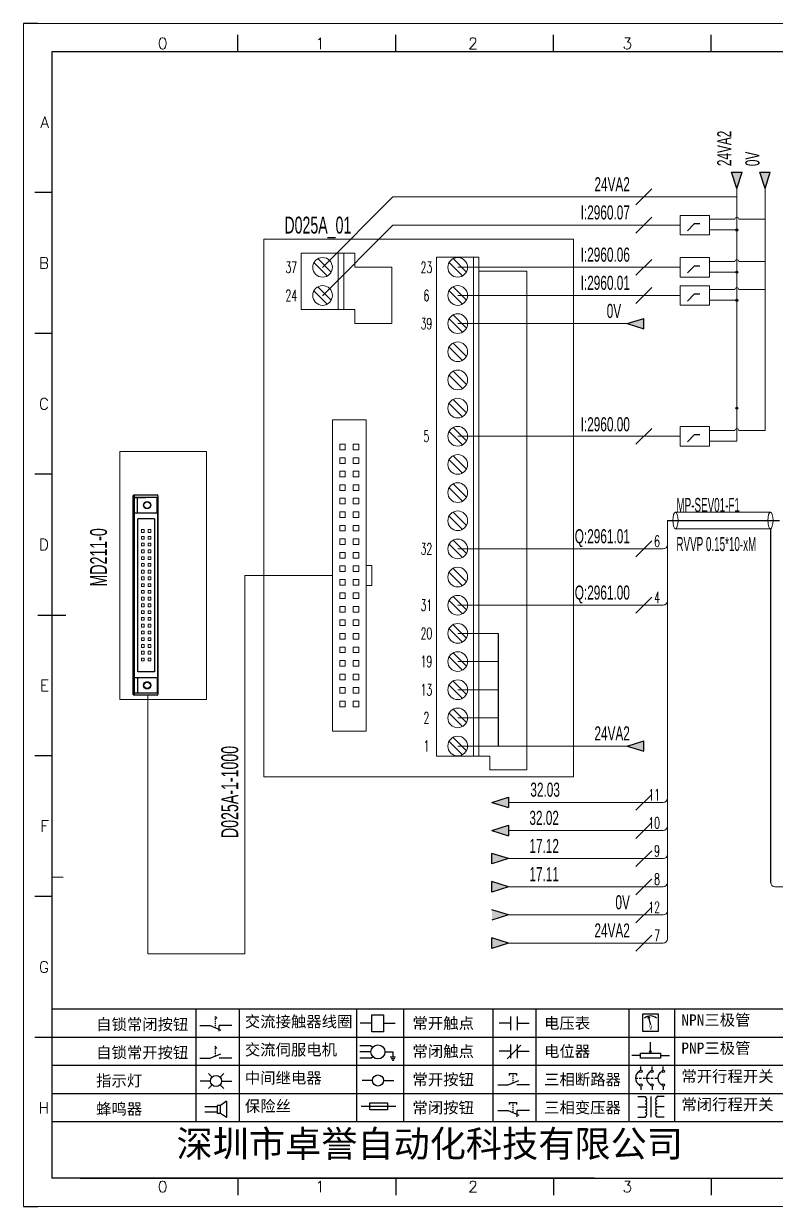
# Model space of a CAD drawing. Header units: millimetres. Extents: x -300 to 54435, y -106 to 60527.
# Drawn here: x 2331.5 to 2465.1, y 1904.7 to 2114.7 of the extents above; entities that cross this region are included whole.
import ezdxf
from ezdxf.enums import TextEntityAlignment as Align

# ---------------------------------------------------------------- set-up
doc = ezdxf.new("R2010")
doc.units = ezdxf.units.MM
doc.linetypes.add('ACAD_ISO02W100', pattern=[15, 12, -3])
for name, color, linetype in [('AE_BOR', 1, 'Continuous'), ('SYMS', 7, 'Continuous'), ('Z_OM_GAIKEI', 7, 'Continuous')]:
    doc.layers.add(name, color=color, linetype=linetype)
doc.layers.add('Dimension', color=3, linetype='Continuous', lineweight=13)
doc.styles.get("Standard").update_dxf_attribs({"font": ''})
doc.styles.add('WD', font='romans.shx', dxfattribs={"width": 0.8, "bigfont": 'gbcbig.shx'})
doc.styles.add('样式 8', font='arial.ttf', dxfattribs={"width": 0.6, "height": 2.5})
doc.styles.add('汉字', font='')
doc.styles.get('Standard').set_extended_font_data('SimSun')
doc.styles.get('汉字').set_extended_font_data('新宋体')

# ---------------------------------------------------------------- blocks, each defined once
blk = doc.blocks.new('WDDOT')
blk.add_hatch(color=256).paths.add_polyline_path([(0.5, 0, 1), (-0.5, 0, 1)])
blk.add_circle((0, 0), 0.5)
blk = doc.blocks.new('*U4')
at = {"linetype": 'ByBlock'}
for p, q in [((-1909.23, -780.45), (-1909.23, -780.67)), ((-1909.23, -780.45), (-1908.92, -780.84)), ((-1909.23, -780.84), (-1909.23, -781.05)), ((-1911.92, -782.07), (-1910.06, -782.07)), ((-1910.06, -782.07), (-1908.18, -782.88)), ((-1909.23, -781.23), (-1909.23, -781.44)), ((-1909.23, -781.61), (-1909.23, -781.83)), ((-1909.23, -782), (-1909.23, -782.21)), ((-1909.23, -782.38), (-1909.23, -782.43)), ((-1908.52, -783.07), (-1908.52, -782.07)), ((-1906.25, -782.07), (-1908.52, -782.07))]:
    blk.add_line(p, q, dxfattribs=at)
blk = doc.blocks.new('*U6')
at = {"linetype": 'ByBlock'}
for p, q in [((-1908.88, -791.17), (-1909.23, -790.71)), ((-1909.23, -790.71), (-1909.23, -790.92)), ((-1909.23, -791.09), (-1909.23, -791.31)), ((-1909.23, -791.48), (-1909.23, -791.69)), ((-1911.92, -792.89), (-1910.06, -792.89)), ((-1910.06, -792.89), (-1908.18, -792.08)), ((-1909.23, -791.86), (-1909.23, -792.08)), ((-1909.23, -792.25), (-1909.23, -792.47)), ((-1906.25, -792.89), (-1908.52, -792.89))]:
    blk.add_line(p, q, dxfattribs=at)
blk = doc.blocks.new('蜂鸣器')
at = {"linetype": 'ByBlock'}
for p, q in [((-1907.17, -795.53), (-1908.25, -796.26)), ((-1907.17, -795.53), (-1907.17, -798.41)), ((-1908.8, -796.48), (-1911.01, -796.48)), ((-1908.8, -797.46), (-1911.01, -797.46)), ((-1908.25, -796.26), (-1908.8, -796.26)), ((-1908.8, -797.68), (-1908.8, -796.26)), ((-1908.25, -797.68), (-1908.8, -797.68)), ((-1908.25, -797.68), (-1908.25, -796.26)), ((-1907.17, -798.41), (-1908.25, -797.68))]:
    blk.add_line(p, q, dxfattribs=at)
blk = doc.blocks.new('指示灯')
at = {"linetype": 'ByBlock'}
for p, q in [((-1854.25, -776.92), (-1856.06, -776.92)), ((-1854.62, -775.59), (-1853.97, -776.23)), ((-1851.9, -775.59), (-1852.54, -776.23)), ((-1852.26, -776.92), (-1850.45, -776.92)), ((-1854.62, -778.25), (-1853.97, -777.61)), ((-1851.9, -778.25), (-1852.54, -777.61))]:
    blk.add_line(p, q, dxfattribs=at)
blk.add_circle((-1853.26, -776.92), 0.992, dxfattribs=at)
blk = doc.blocks.new('交流接触器线圈')
at = {"linetype": 'ByBlock'}
for p, q in [((-1880.82, -781.77), (-1882.87, -781.77)), ((-1878.72, -781.77), (-1876.67, -781.77))]:
    blk.add_line(p, q, dxfattribs=at)
blk.add_lwpolyline([(-1880.82, -780.28), (-1878.72, -780.28), (-1878.72, -783.26), (-1880.82, -783.26)], close=True, dxfattribs=at)
blk = doc.blocks.new('交流伺服电机')
at = {"linetype": 'ByBlock'}
for p, q in [((-1880.97, -785.75), (-1882.94, -785.75)), ((-1880.97, -786.85), (-1882.94, -786.85)), ((-1880.97, -785.75), (-1880.65, -786.03)), ((-1878.49, -786.85), (-1877.07, -786.85)), ((-1877.07, -786.85), (-1877.07, -787.72)), ((-1880.97, -787.94), (-1882.94, -787.94)), ((-1880.97, -787.94), (-1880.65, -787.67)), ((-1877.54, -787.72), (-1876.59, -787.72)), ((-1877.38, -788.01), (-1876.75, -788.01)), ((-1877.23, -788.29), (-1876.9, -788.29))]:
    blk.add_line(p, q, dxfattribs=at)
blk.add_circle((-1879.73, -786.85), 1.24, dxfattribs=at)
blk = doc.blocks.new('中间继电器')
at = {"linetype": 'ByBlock'}
for p, q in [((-1880.72, -791.92), (-1882.54, -791.92)), ((-1878.74, -791.92), (-1876.92, -791.92))]:
    blk.add_line(p, q, dxfattribs=at)
blk.add_circle((-1879.73, -791.92), 0.992, dxfattribs=at)
blk = doc.blocks.new('保险丝')
at = {"linetype": 'ByBlock'}
blk.add_line((-1882.72, -796.49), (-1876.55, -796.49), dxfattribs=at)
blk.add_lwpolyline([(-1881.2, -795.86), (-1878.06, -795.86), (-1878.06, -797.12), (-1881.2, -797.12)], close=True, dxfattribs=at)
blk = doc.blocks.new('常开按钮')
at = {"linetype": 'ByBlock'}
for p, q in [((-1910.06, -787.73), (-1908.18, -786.93)), ((-1909.9, -785.68), (-1908.56, -785.68)), ((-1909.9, -785.68), (-1909.9, -786.07)), ((-1909.23, -785.68), (-1909.23, -785.89)), ((-1909.23, -786.06), (-1909.23, -786.28)), ((-1909.23, -786.45), (-1909.23, -786.67)), ((-1909.23, -786.84), (-1909.23, -787.05)), ((-1909.23, -787.22), (-1909.23, -787.38)), ((-1908.56, -785.68), (-1908.56, -786.07)), ((-1911.92, -787.73), (-1910.06, -787.73)), ((-1906.25, -787.73), (-1908.52, -787.73))]:
    blk.add_line(p, q, dxfattribs=at)
blk = doc.blocks.new('常开触点')
at = {"linetype": 'ByBlock'}
for p, q in [((-1853.82, -782.99), (-1853.82, -780.56)), ((-1852.6, -782.99), (-1852.6, -780.56)), ((-1853.82, -781.77), (-1855.88, -781.77)), ((-1852.6, -781.77), (-1850.55, -781.77))]:
    blk.add_line(p, q, dxfattribs=at)
blk = doc.blocks.new('常闭触点')
at = {"linetype": 'ByBlock'}
for p, q in [((-1853.82, -786.77), (-1855.88, -786.77)), ((-1852.01, -785.66), (-1854.43, -788.1)), ((-1853.82, -787.99), (-1853.82, -785.56)), ((-1852.6, -787.99), (-1852.6, -785.56)), ((-1852.6, -786.77), (-1850.55, -786.77))]:
    blk.add_line(p, q, dxfattribs=at)
blk = doc.blocks.new('常闭按钮')
at = {"linetype": 'ByBlock'}
for p, q in [((-1854.11, -790.83), (-1852.77, -790.83)), ((-1854.11, -790.83), (-1854.11, -791.22)), ((-1853.44, -790.83), (-1853.44, -791.04)), ((-1853.44, -791.21), (-1853.44, -791.43)), ((-1853.44, -791.6), (-1853.44, -791.82)), ((-1852.77, -790.83), (-1852.77, -791.22)), ((-1856.13, -792.28), (-1854.28, -792.28)), ((-1854.28, -792.28), (-1852.4, -793.09)), ((-1853.44, -791.99), (-1853.44, -792.2)), ((-1853.44, -792.37), (-1853.44, -792.53)), ((-1850.47, -792.28), (-1852.73, -792.28)), ((-1852.73, -792.28), (-1852.73, -793.43))]:
    blk.add_line(p, q, dxfattribs=at)
blk = doc.blocks.new('电压表')
at = {"linetype": 'ByBlock'}
for p, q in [((-1814.84, -780.75), (-1814.91, -781.13)), ((-1814.6, -781.05), (-1814.91, -781.13)), ((-1814.84, -780.75), (-1814.46, -782.26)), ((-1814.84, -780.75), (-1814.6, -781.05))]:
    blk.add_line(p, q, dxfattribs=at)
blk.add_lwpolyline([(-1815.84, -780.34), (-1813.07, -780.34), (-1813.07, -783.49), (-1815.84, -783.49)], close=True, dxfattribs=at)
blk.add_arc((-1814.46, -782.26), 1.56, 46.8313, 133.1687, dxfattribs=at)
at = {"linetype": 'ByBlock', "insert": (-1814.7, -782.39), "char_height": 0.75, "width": 0.6768, "attachment_point": 1}
blk.add_mtext('V', dxfattribs=at)
blk = doc.blocks.new('电位器')
at = {"linetype": 'ByBlock'}
for p, q in [((-1814.45, -787.3), (-1814.45, -785.39)), ((-1814.45, -787.3), (-1814.62, -786.96)), ((-1814.62, -786.96), (-1814.27, -786.96)), ((-1814.45, -787.3), (-1814.27, -786.96)), ((-1816.21, -787.75), (-1817.79, -787.75)), ((-1812.68, -787.75), (-1811.1, -787.75))]:
    blk.add_line(p, q, dxfattribs=at)
blk.add_lwpolyline([(-1816.21, -787.3), (-1812.68, -787.3), (-1812.68, -788.2), (-1816.21, -788.2)], close=True, dxfattribs=at)
blk = doc.blocks.new('三相断路器')
at = {"linetype": 'ByBlock'}
for p, q in [((-1816.17, -790.33), (-1816.17, -789.7)), ((-1814.17, -790.33), (-1814.17, -789.7)), ((-1812.18, -790.33), (-1812.18, -789.7)), ((-1817.14, -791.74), (-1816.72, -791.74)), ((-1816.45, -791.74), (-1816.03, -791.74)), ((-1816.17, -793.19), (-1816.17, -793.83)), ((-1815.76, -791.74), (-1815.34, -791.74)), ((-1815.07, -791.74), (-1814.65, -791.74)), ((-1814.38, -791.74), (-1813.96, -791.74)), ((-1814.17, -793.19), (-1814.17, -793.83)), ((-1813.69, -791.74), (-1813.27, -791.74)), ((-1812.18, -793.19), (-1812.18, -793.83))]:
    blk.add_line(p, q, dxfattribs=at)
for centre in [(-1816.17, -790.55), (-1814.17, -790.55), (-1812.18, -790.55), (-1816.17, -792.98), (-1814.17, -792.98), (-1812.18, -792.98)]:
    blk.add_circle(centre, 0.219, dxfattribs=at)
for centre in [(-1815.81, -791.74), (-1813.82, -791.74), (-1811.83, -791.74)]:
    blk.add_arc(centre, 1.32, 115.5791, 244.4209, dxfattribs=at)
blk = doc.blocks.new('三相变压器')
at = {"linetype": 'ByBlock'}
for p, q in [((-1816.69, -795.03), (-1815.37, -795.03)), ((-1815.37, -795.03), (-1815.37, -795.24)), ((-1814.34, -798.7), (-1814.34, -795.04)), ((-1812, -795.03), (-1813.32, -795.03)), ((-1813.32, -795.03), (-1813.32, -795.24)), ((-1816.69, -796.87), (-1815.37, -796.87)), ((-1812, -796.87), (-1813.32, -796.87)), ((-1816.69, -798.71), (-1815.37, -798.71)), ((-1815.37, -798.71), (-1815.37, -798.5)), ((-1813.32, -798.71), (-1813.32, -798.5)), ((-1812, -798.71), (-1813.32, -798.71))]:
    blk.add_line(p, q, dxfattribs=at)
for centre, start, end in [((-1815.37, -795.51), 270, 90), ((-1815.37, -796.06), 270, 90), ((-1813.32, -795.51), 90, 270), ((-1813.32, -796.06), 90, 270), ((-1815.37, -796.6), 270, 90), ((-1815.37, -797.14), 270, 90), ((-1815.37, -797.68), 270, 90), ((-1815.37, -798.23), 270, 90), ((-1813.32, -796.6), 90, 270), ((-1813.32, -797.14), 90, 270), ((-1813.32, -797.68), 90, 270), ((-1813.32, -798.23), 90, 270)]:
    blk.add_arc(centre, 0.271, start, end, dxfattribs=at)

msp = doc.modelspace()

# ---------------------------------------------------------------- hatches: boundary and pattern name
for points in [[(2458.089, 2085.378), (2457.153, 2088.297), (2459.024, 2088.297)], [(2463.089, 2085.378), (2462.153, 2088.297), (2464.024, 2088.297)], [(2438.652, 2061.41), (2441.57, 2060.475), (2441.57, 2062.345)], [(2438.652, 1986.41), (2441.57, 1985.475), (2441.57, 1987.345)], [(2414.621, 1976.406), (2417.539, 1975.471), (2417.539, 1977.341)], [(2414.621, 1971.41), (2417.539, 1970.475), (2417.539, 1972.345)], [(2414.621, 1965.479), (2414.621, 1967.349), (2417.539, 1966.414)], [(2414.621, 1960.479), (2414.621, 1962.349), (2417.539, 1961.414)], [(2417.539, 1956.414), (2414.621, 1955.479), (2414.621, 1957.349)], [(2414.621, 1950.479), (2414.621, 1952.349), (2417.539, 1951.414)]]:
    msp.add_hatch(color=7).paths.add_polyline_path(points)
h = msp.add_hatch(color=7)
edge = h.paths.add_edge_path()
edge.add_arc((2458.089, 2078.05), 0.197, 0, 360)
h = msp.add_hatch(color=7)
edge = h.paths.add_edge_path()
edge.add_arc((2458.089, 2070.55), 0.197, 0, 360)
h = msp.add_hatch(color=7)
edge = h.paths.add_edge_path()
edge.add_arc((2458.089, 2065.55), 0.197, 0, 360)
h = msp.add_hatch(color=7)
edge = h.paths.add_edge_path()
edge.add_arc((2458.089, 2046.41), 0.197, 0, 360)

# ---------------------------------------------------------------- linework, layer by layer
at = {"color": 7}
for p, q in [((2623.513, 2109.676), (2336.513, 2109.676)), ((2336.513, 2109.676), (2336.513, 1909.676)), ((2458.089, 2085.378), (2457.153, 2088.297)), ((2457.153, 2088.297), (2459.024, 2088.297)), ((2458.089, 2085.378), (2459.024, 2088.297)), ((2463.089, 2085.378), (2462.153, 2088.297)), ((2462.153, 2088.297), (2464.024, 2088.297)), ((2463.089, 2085.378), (2464.024, 2088.297)), ((2438.652, 2061.41), (2441.57, 2062.345)), ((2441.57, 2060.475), (2441.57, 2062.345)), ((2438.652, 2061.41), (2441.57, 2060.475)), ((2445.784, 2026.469), (2465.658, 2026.469)), ((2464.096, 1962.152), (2464.096, 2025.009)), ((2415.706, 2006.41), (2415.706, 1986.41)), ((2438.652, 1986.41), (2441.57, 1987.345)), ((2441.57, 1985.475), (2441.57, 1987.345)), ((2438.652, 1986.41), (2441.57, 1985.475)), ((2414.621, 1976.406), (2417.539, 1977.341)), ((2414.621, 1976.406), (2417.539, 1975.471)), ((2417.539, 1977.341), (2417.539, 1975.471)), ((2414.621, 1971.41), (2417.539, 1972.345)), ((2417.539, 1972.345), (2417.539, 1970.475)), ((2414.621, 1971.41), (2417.539, 1970.475)), ((2414.621, 1965.479), (2414.621, 1967.349)), ((2417.539, 1966.414), (2414.621, 1967.349)), ((2417.539, 1966.414), (2414.621, 1965.479)), ((2414.621, 1960.479), (2414.621, 1962.349)), ((2417.539, 1961.414), (2414.621, 1962.349)), ((2417.539, 1961.414), (2414.621, 1960.479)), ((2417.539, 1956.414), (2414.621, 1957.349)), ((2417.539, 1956.414), (2414.621, 1955.479)), ((2414.621, 1950.479), (2414.621, 1952.349)), ((2417.539, 1951.414), (2414.621, 1952.349)), ((2417.539, 1951.414), (2414.621, 1950.479)), ((2341.543, 1909.676), (2621.043, 1909.676)), ((2462.309, 1909.676), (2522.259, 1909.676))]:
    msp.add_line(p, q, dxfattribs=at)
at = {"color": 7, "lineweight": 0}
for p, q in [((2458.089, 2040.546), (2458.089, 2085.378)), ((2463.089, 2042.44), (2463.089, 2085.378)), ((2384.525, 2071.373), (2397.062, 2083.91)), ((2397.062, 2083.91), (2458.089, 2083.91)), ((2453.262, 2079.944), (2457.744, 2079.944)), ((2458.416, 2079.944), (2463.089, 2079.944)), ((2384.525, 2066.373), (2397.062, 2078.91)), ((2397.062, 2078.91), (2448.006, 2078.91)), ((2453.262, 2078.05), (2458.089, 2078.05)), ((2380.78, 2063.91), (2380.78, 2073.91)), ((2390.275, 2073.91), (2380.78, 2073.91)), ((2387.344, 2063.91), (2387.344, 2073.91)), ((2388.344, 2063.91), (2388.344, 2073.91)), ((2390.275, 2071.41), (2390.275, 2073.91)), ((2404.762, 1984.623), (2404.762, 2073.197)), ((2412.326, 2073.197), (2404.762, 2073.197)), ((2411.326, 1984.623), (2411.326, 2073.197)), ((2412.326, 1984.623), (2412.326, 2073.197)), ((2396.839, 2071.41), (2390.275, 2071.41)), ((2396.839, 2071.41), (2396.839, 2061.41)), ((2408.544, 2071.41), (2448.006, 2071.41)), ((2420.821, 2070.743), (2412.326, 2070.743)), ((2420.821, 2070.743), (2420.821, 1982.169)), ((2453.262, 2072.444), (2457.744, 2072.444)), ((2458.416, 2072.444), (2463.089, 2072.444)), ((2453.262, 2070.55), (2458.089, 2070.55)), ((2408.544, 2066.41), (2448.006, 2066.41)), ((2453.262, 2067.444), (2457.744, 2067.444)), ((2458.416, 2067.444), (2463.089, 2067.444)), ((2453.262, 2065.55), (2458.089, 2065.55)), ((2390.275, 2063.91), (2380.78, 2063.91)), ((2390.275, 2061.41), (2390.275, 2063.91)), ((2396.839, 2061.41), (2390.275, 2061.41)), ((2408.544, 2061.41), (2438.652, 2061.41)), ((2408.544, 2041.406), (2448.006, 2041.406)), ((2453.262, 2042.44), (2457.744, 2042.44)), ((2458.416, 2042.44), (2463.089, 2042.44)), ((2453.262, 2040.546), (2458.089, 2040.546)), ((2447.213, 2027.933), (2464.056, 2027.935)), ((2445.784, 2026.469), (2445.784, 1952.164)), ((2447.193, 2025.004), (2464.056, 2025.004)), ((2408.544, 2021.41), (2445.034, 2021.41)), ((2370.784, 2016.693), (2370.784, 1949.513)), ((2386.297, 2016.693), (2370.784, 2016.693)), ((2408.544, 2011.41), (2445.034, 2011.41)), ((2408.544, 2006.41), (2415.706, 2006.41)), ((2408.544, 2001.41), (2415.706, 2001.41)), ((2353.573, 1949.513), (2353.573, 1995.435)), ((2408.544, 1996.41), (2415.706, 1996.41)), ((2408.544, 1991.41), (2415.706, 1991.41)), ((2414.257, 1984.623), (2404.762, 1984.623)), ((2408.544, 1986.41), (2438.652, 1986.41)), ((2414.257, 1982.169), (2414.257, 1984.623)), ((2420.821, 1982.169), (2414.257, 1982.169)), ((2417.539, 1976.406), (2445.034, 1976.406)), ((2417.539, 1971.41), (2445.034, 1971.41)), ((2417.539, 1966.414), (2445.034, 1966.414)), ((2417.539, 1961.414), (2445.034, 1961.414)), ((2503.155, 1961.402), (2464.846, 1961.402)), ((2417.539, 1956.414), (2445.034, 1956.414)), ((2417.539, 1951.414), (2445.034, 1951.414)), ((2353.582, 1949.513), (2370.784, 1949.513))]:
    msp.add_line(p, q, dxfattribs=at)
at = {"color": 7, "linetype": 'ACAD_ISO02W100'}
for p, q in [((2450.528, 2079.145), (2449.336, 2077.916)), ((2451.535, 2079.142), (2450.528, 2079.145)), ((2450.528, 2071.645), (2449.336, 2070.416)), ((2451.535, 2071.642), (2450.528, 2071.645)), ((2450.528, 2066.645), (2449.336, 2065.416)), ((2451.535, 2066.642), (2450.528, 2066.645)), ((2450.528, 2041.641), (2449.336, 2040.412)), ((2451.535, 2041.638), (2450.528, 2041.641))]:
    msp.add_line(p, q, dxfattribs=at)
at = {"color": 7, "lineweight": 9, "ltscale": 0.1}
for p, q in [((2336.513, 1963.105), (2338.512, 1963.105)), ((2432.848, 1909.676), (2462.309, 1909.676)), ((2460.952, 1909.676), (2460.952, 1909.676)), ((2460.952, 1909.676), (2460.952, 1909.676)), ((2460.952, 1909.676), (2460.952, 1909.676)), ((2460.952, 1909.676), (2460.952, 1909.676))]:
    msp.add_line(p, q, dxfattribs=at)
at = {"color": 7, "linetype": 'ByBlock'}
for p, q in [((2623.513, 1939.676), (2336.513, 1939.676)), ((2623.513, 1934.676), (2336.513, 1934.676)), ((2623.513, 1929.676), (2336.513, 1929.676)), ((2623.513, 1924.676), (2336.513, 1924.676)), ((2623.513, 1919.676), (2336.513, 1919.676))]:
    msp.add_line(p, q, dxfattribs=at)
at = {"color": 7, "lineweight": -2}
for p, q in [((2362.092, 1939.676), (2362.092, 1919.676)), ((2369.769, 1939.676), (2369.769, 1919.676)), ((2390.558, 1939.676), (2390.558, 1919.676)), ((2398.912, 1939.676), (2398.912, 1919.676)), ((2414.767, 1939.676), (2414.767, 1919.676)), ((2422.415, 1939.676), (2422.415, 1919.676)), ((2438.908, 1939.676), (2438.908, 1919.676)), ((2447.01, 1939.676), (2447.01, 1919.676))]:
    msp.add_line(p, q, dxfattribs=at)
at = {"color": 7, "ltscale": 2}
msp.add_line((2432.848, 1909.676), (2336.513, 1909.676), dxfattribs=at)
at = {"color": 7, "lineweight": 0}
for points in [[(2448.006, 2077.184), (2448.006, 2080.636), (2453.262, 2080.636), (2453.262, 2077.184)], [(2374.108, 1980.92), (2374.108, 2076.41), (2429.108, 2076.41), (2429.108, 1980.92)], [(2374.108, 1980.92), (2374.108, 2076.41), (2429.108, 2076.41), (2429.108, 1980.92)], [(2448.006, 2069.684), (2448.006, 2073.136), (2453.262, 2073.136), (2453.262, 2069.684)], [(2448.006, 2064.684), (2448.006, 2068.136), (2453.262, 2068.136), (2453.262, 2064.684)], [(2386.297, 1989.043), (2386.297, 2044.343), (2392.297, 2044.343), (2392.297, 1989.043)], [(2448.006, 2039.68), (2448.006, 2043.132), (2453.262, 2043.132), (2453.262, 2039.68)], [(2388.597, 2038.993), (2387.597, 2038.993), (2387.597, 2039.993), (2388.597, 2039.993)], [(2390.997, 2038.993), (2389.997, 2038.993), (2389.997, 2039.993), (2390.997, 2039.993)], [(2363.938, 1994.685), (2348.588, 1994.685), (2348.588, 2038.701), (2363.938, 2038.701)], [(2388.597, 2036.593), (2387.597, 2036.593), (2387.597, 2037.593), (2388.597, 2037.593)], [(2390.997, 2036.593), (2389.997, 2036.593), (2389.997, 2037.593), (2390.997, 2037.593)], [(2388.597, 2034.193), (2387.597, 2034.193), (2387.597, 2035.193), (2388.597, 2035.193)], [(2390.997, 2034.193), (2389.997, 2034.193), (2389.997, 2035.193), (2390.997, 2035.193)], [(2388.597, 2031.793), (2387.597, 2031.793), (2387.597, 2032.793), (2388.597, 2032.793)], [(2390.997, 2031.793), (2389.997, 2031.793), (2389.997, 2032.793), (2390.997, 2032.793)], [(2388.597, 2029.393), (2387.597, 2029.393), (2387.597, 2030.393), (2388.597, 2030.393)], [(2390.997, 2029.393), (2389.997, 2029.393), (2389.997, 2030.393), (2390.997, 2030.393)], [(2388.597, 2026.993), (2387.597, 2026.993), (2387.597, 2027.993), (2388.597, 2027.993)], [(2390.997, 2026.993), (2389.997, 2026.993), (2389.997, 2027.993), (2390.997, 2027.993)], [(2352.4, 2024.834), (2352.9, 2024.834), (2352.9, 2024.334), (2352.4, 2024.334)], [(2353.6, 2024.834), (2354.1, 2024.834), (2354.1, 2024.334), (2353.6, 2024.334)], [(2388.597, 2024.593), (2387.597, 2024.593), (2387.597, 2025.593), (2388.597, 2025.593)], [(2390.997, 2024.593), (2389.997, 2024.593), (2389.997, 2025.593), (2390.997, 2025.593)], [(2352.4, 2023.634), (2352.9, 2023.634), (2352.9, 2023.134), (2352.4, 2023.134)], [(2352.4, 2022.434), (2352.9, 2022.434), (2352.9, 2021.934), (2352.4, 2021.934)], [(2353.6, 2023.634), (2354.1, 2023.634), (2354.1, 2023.134), (2353.6, 2023.134)], [(2353.6, 2022.434), (2354.1, 2022.434), (2354.1, 2021.934), (2353.6, 2021.934)], [(2388.597, 2022.193), (2387.597, 2022.193), (2387.597, 2023.193), (2388.597, 2023.193)], [(2390.997, 2022.193), (2389.997, 2022.193), (2389.997, 2023.193), (2390.997, 2023.193)], [(2352.4, 2021.234), (2352.9, 2021.234), (2352.9, 2020.734), (2352.4, 2020.734)], [(2353.6, 2021.234), (2354.1, 2021.234), (2354.1, 2020.734), (2353.6, 2020.734)], [(2388.597, 2019.793), (2387.597, 2019.793), (2387.597, 2020.793), (2388.597, 2020.793)], [(2390.997, 2019.793), (2389.997, 2019.793), (2389.997, 2020.793), (2390.997, 2020.793)], [(2352.4, 2020.034), (2352.9, 2020.034), (2352.9, 2019.534), (2352.4, 2019.534)], [(2352.4, 2018.834), (2352.9, 2018.834), (2352.9, 2018.334), (2352.4, 2018.334)], [(2353.6, 2020.034), (2354.1, 2020.034), (2354.1, 2019.534), (2353.6, 2019.534)], [(2353.6, 2018.834), (2354.1, 2018.834), (2354.1, 2018.334), (2353.6, 2018.334)], [(2388.597, 2017.393), (2387.597, 2017.393), (2387.597, 2018.393), (2388.597, 2018.393)], [(2390.997, 2017.393), (2389.997, 2017.393), (2389.997, 2018.393), (2390.997, 2018.393)], [(2393.297, 2014.943), (2392.297, 2014.943), (2392.297, 2018.443), (2393.297, 2018.443)], [(2352.4, 2017.634), (2352.9, 2017.634), (2352.9, 2017.134), (2352.4, 2017.134)], [(2352.4, 2016.434), (2352.9, 2016.434), (2352.9, 2015.934), (2352.4, 2015.934)], [(2353.6, 2017.634), (2354.1, 2017.634), (2354.1, 2017.134), (2353.6, 2017.134)], [(2353.6, 2016.434), (2354.1, 2016.434), (2354.1, 2015.934), (2353.6, 2015.934)], [(2352.4, 2015.234), (2352.9, 2015.234), (2352.9, 2014.734), (2352.4, 2014.734)], [(2352.4, 2014.034), (2352.9, 2014.034), (2352.9, 2013.534), (2352.4, 2013.534)], [(2353.6, 2015.234), (2354.1, 2015.234), (2354.1, 2014.734), (2353.6, 2014.734)], [(2353.6, 2014.034), (2354.1, 2014.034), (2354.1, 2013.534), (2353.6, 2013.534)], [(2388.597, 2014.993), (2387.597, 2014.993), (2387.597, 2015.993), (2388.597, 2015.993)], [(2390.997, 2014.993), (2389.997, 2014.993), (2389.997, 2015.993), (2390.997, 2015.993)], [(2352.4, 2012.834), (2352.9, 2012.834), (2352.9, 2012.334), (2352.4, 2012.334)], [(2353.6, 2012.834), (2354.1, 2012.834), (2354.1, 2012.334), (2353.6, 2012.334)], [(2388.597, 2012.593), (2387.597, 2012.593), (2387.597, 2013.593), (2388.597, 2013.593)], [(2390.997, 2012.593), (2389.997, 2012.593), (2389.997, 2013.593), (2390.997, 2013.593)], [(2352.4, 2011.634), (2352.9, 2011.634), (2352.9, 2011.134), (2352.4, 2011.134)], [(2352.4, 2010.434), (2352.9, 2010.434), (2352.9, 2009.934), (2352.4, 2009.934)], [(2353.6, 2011.634), (2354.1, 2011.634), (2354.1, 2011.134), (2353.6, 2011.134)], [(2353.6, 2010.434), (2354.1, 2010.434), (2354.1, 2009.934), (2353.6, 2009.934)], [(2388.597, 2010.193), (2387.597, 2010.193), (2387.597, 2011.193), (2388.597, 2011.193)], [(2390.997, 2010.193), (2389.997, 2010.193), (2389.997, 2011.193), (2390.997, 2011.193)], [(2352.4, 2009.234), (2352.9, 2009.234), (2352.9, 2008.734), (2352.4, 2008.734)], [(2352.4, 2008.034), (2352.9, 2008.034), (2352.9, 2007.534), (2352.4, 2007.534)], [(2353.6, 2009.234), (2354.1, 2009.234), (2354.1, 2008.734), (2353.6, 2008.734)], [(2353.6, 2008.034), (2354.1, 2008.034), (2354.1, 2007.534), (2353.6, 2007.534)], [(2388.597, 2007.793), (2387.597, 2007.793), (2387.597, 2008.793), (2388.597, 2008.793)], [(2390.997, 2007.793), (2389.997, 2007.793), (2389.997, 2008.793), (2390.997, 2008.793)], [(2352.4, 2006.834), (2352.9, 2006.834), (2352.9, 2006.334), (2352.4, 2006.334)], [(2352.4, 2005.634), (2352.9, 2005.634), (2352.9, 2005.134), (2352.4, 2005.134)], [(2353.6, 2006.834), (2354.1, 2006.834), (2354.1, 2006.334), (2353.6, 2006.334)], [(2353.6, 2005.634), (2354.1, 2005.634), (2354.1, 2005.134), (2353.6, 2005.134)], [(2388.597, 2005.393), (2387.597, 2005.393), (2387.597, 2006.393), (2388.597, 2006.393)], [(2390.997, 2005.393), (2389.997, 2005.393), (2389.997, 2006.393), (2390.997, 2006.393)], [(2352.4, 2004.434), (2352.9, 2004.434), (2352.9, 2003.934), (2352.4, 2003.934)], [(2353.6, 2004.434), (2354.1, 2004.434), (2354.1, 2003.934), (2353.6, 2003.934)], [(2388.597, 2002.993), (2387.597, 2002.993), (2387.597, 2003.993), (2388.597, 2003.993)], [(2390.997, 2002.993), (2389.997, 2002.993), (2389.997, 2003.993), (2390.997, 2003.993)], [(2352.4, 2003.234), (2352.9, 2003.234), (2352.9, 2002.734), (2352.4, 2002.734)], [(2352.4, 2002.034), (2352.9, 2002.034), (2352.9, 2001.534), (2352.4, 2001.534)], [(2353.6, 2003.234), (2354.1, 2003.234), (2354.1, 2002.734), (2353.6, 2002.734)], [(2353.6, 2002.034), (2354.1, 2002.034), (2354.1, 2001.534), (2353.6, 2001.534)], [(2388.597, 2000.593), (2387.597, 2000.593), (2387.597, 2001.593), (2388.597, 2001.593)], [(2390.997, 2000.593), (2389.997, 2000.593), (2389.997, 2001.593), (2390.997, 2001.593)], [(2388.597, 1998.193), (2387.597, 1998.193), (2387.597, 1999.193), (2388.597, 1999.193)], [(2390.997, 1998.193), (2389.997, 1998.193), (2389.997, 1999.193), (2390.997, 1999.193)], [(2388.597, 1995.793), (2387.597, 1995.793), (2387.597, 1996.793), (2388.597, 1996.793)], [(2390.997, 1995.793), (2389.997, 1995.793), (2389.997, 1996.793), (2390.997, 1996.793)], [(2388.597, 1993.393), (2387.597, 1993.393), (2387.597, 1994.393), (2388.597, 1994.393)], [(2390.997, 1993.393), (2389.997, 1993.393), (2389.997, 1994.393), (2390.997, 1994.393)]]:
    msp.add_lwpolyline(points, close=True, dxfattribs=at)
for points in [[(2386.101, 2070.578), (2383.73, 2072.949)], [(2410.084, 2070.578), (2407.712, 2072.949)], [(2383.023, 2072.242), (2385.394, 2069.871)], [(2407.005, 2072.242), (2409.377, 2069.871)], [(2383.023, 2067.242), (2385.394, 2064.871)], [(2386.101, 2065.578), (2383.73, 2067.949)], [(2407.005, 2067.242), (2409.377, 2064.871)], [(2410.084, 2065.578), (2407.712, 2067.949)], [(2407.005, 2062.242), (2409.377, 2059.871)], [(2410.084, 2060.578), (2407.712, 2062.949)], [(2407.005, 2057.242), (2409.377, 2054.871)], [(2410.084, 2055.578), (2407.712, 2057.949)], [(2407.005, 2052.242), (2409.377, 2049.871)], [(2410.084, 2050.578), (2407.712, 2052.949)], [(2410.084, 2045.578), (2407.712, 2047.949)], [(2407.005, 2047.242), (2409.377, 2044.871)], [(2407.005, 2042.242), (2409.377, 2039.871)], [(2410.084, 2040.578), (2407.712, 2042.949)], [(2407.005, 2037.242), (2409.377, 2034.871)], [(2410.084, 2035.578), (2407.712, 2037.949)], [(2410.084, 2030.578), (2407.712, 2032.949)], [(2407.005, 2032.242), (2409.377, 2029.871)], [(2407.005, 2027.242), (2409.377, 2024.871)], [(2410.084, 2025.578), (2407.712, 2027.949)], [(2410.084, 2020.578), (2407.712, 2022.949)], [(2407.005, 2022.242), (2409.377, 2019.871)], [(2407.005, 2017.242), (2409.377, 2014.871)], [(2410.084, 2015.578), (2407.712, 2017.949)], [(2407.005, 2012.242), (2409.377, 2009.871)], [(2410.084, 2010.578), (2407.712, 2012.949)], [(2410.084, 2005.578), (2407.712, 2007.949)], [(2407.005, 2007.242), (2409.377, 2004.871)], [(2407.005, 2002.242), (2409.377, 1999.871)], [(2410.084, 2000.578), (2407.712, 2002.949)], [(2407.005, 1997.242), (2409.377, 1994.871)], [(2410.084, 1995.578), (2407.712, 1997.949)], [(2410.084, 1990.578), (2407.712, 1992.949)], [(2407.005, 1992.242), (2409.377, 1989.871)], [(2407.005, 1987.242), (2409.377, 1984.871)], [(2410.084, 1985.578), (2407.712, 1987.949)]]:
    msp.add_lwpolyline(points, dxfattribs=at)
at = {"color": 7}
for centre in [(2458.089, 2078.05), (2458.089, 2070.55), (2458.089, 2065.55), (2458.089, 2046.41)]:
    msp.add_circle(centre, 0.197, dxfattribs=at)
at = {"color": 7, "lineweight": 0}
for centre in [(2384.562, 2071.41), (2408.544, 2071.41), (2384.562, 2066.41), (2408.544, 2066.41), (2408.544, 2061.41), (2408.544, 2056.41), (2408.544, 2051.41), (2408.544, 2046.41), (2408.544, 2041.41), (2408.544, 2036.41), (2408.544, 2031.41), (2408.544, 2026.41), (2408.544, 2021.41), (2408.544, 2016.41), (2408.544, 2011.41), (2408.544, 2006.41), (2408.544, 2001.41), (2408.544, 1996.41), (2408.544, 1991.41), (2408.544, 1986.41)]:
    msp.add_circle(centre, 1.75, dxfattribs=at)
for centre, radius, start, end in [((2458.08, 2079.944), 0.336, 0, 180), ((2458.08, 2072.444), 0.336, 0, 180), ((2458.08, 2067.444), 0.336, 0, 180), ((2458.08, 2042.44), 0.336, 0, 180), ((2445.034, 2022.16), 0.75, 270, 0), ((2445.034, 2012.16), 0.75, 270, 0), ((2445.034, 1977.16), 0.75, 270, 0), ((2445.034, 1972.16), 0.75, 270, 0), ((2445.034, 1967.164), 0.75, 270, 0), ((2445.034, 1962.164), 0.75, 270, 0), ((2464.846, 1962.152), 0.75, 180, 270), ((2445.034, 1957.164), 0.75, 270, 0), ((2445.034, 1952.164), 0.75, 270, 0)]:
    msp.add_arc(centre, radius, start, end, dxfattribs=at)
msp.add_ellipse((2447.193, 2026.469), major_axis=(0, 1.465), ratio=0.3169375, dxfattribs=at)
at = {"color": 7, "lineweight": 0, "extrusion": (0, 0, -1)}
msp.add_ellipse((2464.056, 2026.469), major_axis=(0, 1.465), ratio=0.3169375, dxfattribs=at)
at = {"layer": 'AE_BOR', "color": 7, "lineweight": 30}
for p, q in [((2334.043, 2114.676), (2331.509, 2114.676)), ((2334.013, 2009.676), (2339.013, 2009.676)), ((2331.509, 1904.676), (2334.043, 1904.676))]:
    msp.add_line(p, q, dxfattribs=at)
at = {"layer": 'AE_BOR', "color": 7, "lineweight": 15}
for p, q in [((2331.509, 2114.676), (2628.509, 2114.676)), ((2331.509, 1904.676), (2331.509, 2114.676)), ((2628.509, 1904.676), (2331.509, 1904.676))]:
    msp.add_line(p, q, dxfattribs=at)
at = {"layer": 'AE_BOR', "color": 7}
for p, q in [((2369.543, 2109.676), (2369.543, 2112.676)), ((2397.543, 2109.676), (2397.543, 2112.676)), ((2425.543, 2109.676), (2425.543, 2112.676)), ((2453.543, 2109.676), (2453.543, 2112.676)), ((2336.513, 2084.676), (2333.513, 2084.676)), ((2336.513, 2059.676), (2333.513, 2059.676)), ((2336.513, 2034.676), (2333.513, 2034.676)), ((2336.513, 1984.676), (2333.513, 1984.676)), ((2336.513, 1959.676), (2333.513, 1959.676)), ((2336.513, 1934.676), (2333.513, 1934.676)), ((2369.543, 1909.676), (2369.543, 1906.676)), ((2397.543, 1909.676), (2397.543, 1906.676)), ((2425.543, 1909.676), (2425.543, 1906.676)), ((2453.543, 1909.676), (2453.543, 1906.676))]:
    msp.add_line(p, q, dxfattribs=at)
at = {"layer": 'Dimension', "color": 7, "lineweight": 0}
for p, q in [((2440.177, 2082.496), (2443.005, 2085.324)), ((2440.177, 2077.496), (2443.005, 2080.324)), ((2440.177, 2069.996), (2443.005, 2072.824)), ((2440.177, 2064.996), (2443.005, 2067.824)), ((2440.177, 2039.992), (2443.005, 2042.82)), ((2440.177, 2019.996), (2443.005, 2022.824)), ((2440.177, 2009.996), (2443.005, 2012.824)), ((2440.177, 1974.996), (2443.005, 1977.824)), ((2440.177, 1969.996), (2443.005, 1972.824)), ((2440.177, 1965), (2443.005, 1967.828)), ((2440.177, 1960), (2443.005, 1962.828)), ((2440.177, 1955), (2443.005, 1957.828)), ((2440.177, 1950), (2443.005, 1952.828))]:
    msp.add_line(p, q, dxfattribs=at)
at = {"layer": 'Z_OM_GAIKEI', "color": 7}
for p, q in [((2350.938, 1995.585), (2350.938, 2030.835)), ((2351.088, 2030.985), (2355.188, 2030.985)), ((2351.188, 1995.585), (2351.188, 2030.985)), ((2355.338, 2030.835), (2355.338, 1995.585)), ((2351.188, 1995.814), (2351.188, 2030.554)), ((2351.188, 2030.554), (2353.188, 2030.554)), ((2355.188, 2030.554), (2351.188, 2030.554)), ((2351.688, 2027.804), (2351.688, 2030.554)), ((2355.188, 2027.804), (2355.188, 2030.554)), ((2351.188, 2027.804), (2355.313, 2027.804)), ((2351.188, 2027.804), (2355.313, 2027.804)), ((2351.75, 1999.604), (2351.75, 2026.764)), ((2354.75, 2026.764), (2351.75, 2026.764)), ((2354.75, 2026.764), (2354.75, 1999.604)), ((2355.313, 1998.564), (2355.313, 2027.804)), ((2355.313, 2027.804), (2355.313, 1998.564)), ((2354.75, 1999.604), (2351.75, 1999.604)), ((2351.188, 1998.564), (2355.313, 1998.564)), ((2351.688, 1998.564), (2351.688, 1995.814)), ((2355.188, 1998.564), (2355.188, 1995.814)), ((2350.938, 1995.585), (2351.188, 1995.585)), ((2355.188, 1995.435), (2351.088, 1995.435)), ((2355.188, 1995.814), (2351.188, 1995.814))]:
    msp.add_line(p, q, dxfattribs=at)
for centre, radius in [((2353.438, 2029.179), 0.65), ((2353.438, 2029.179), 0.575), ((2353.438, 1997.189), 0.65), ((2353.438, 1997.189), 0.575)]:
    msp.add_circle(centre, radius, dxfattribs=at)
for centre, start, end in [((2351.088, 2030.835), 90, 180.00001), ((2355.188, 2030.835), 0, 90), ((2351.088, 1995.585), 180.00001, 270), ((2355.188, 1995.585), 270, 0)]:
    msp.add_arc(centre, 0.15, start, end, dxfattribs=at)

# ---------------------------------------------------------------- block references
at = {"color": 7, "linetype": 'ByBlock'}
for name, p in [('*U4', (4274.701, 2718.853)), ('交流接触器线圈', (4274.125, 2718.945)), ('常开触点', (4271.78, 2718.974)), ('电压表', (4257.219, 2719.192)), ('*U6', (4274.701, 2723.853)), ('交流伺服电机', (4274.125, 2718.945)), ('常闭触点', (4271.78, 2718.974)), ('电位器', (4257.219, 2719.192)), ('指示灯', (4218.916, 2703.853)), ('中间继电器', (4274.125, 2718.945)), ('常开按钮', (4327.566, 2713.974)), ('三相断路器', (4257.219, 2719.192)), ('三相变压器', (4257.219, 2719.192)), ('蜂鸣器', (4274.701, 2718.853)), ('保险丝', (4274.125, 2718.945)), ('常闭按钮', (4271.78, 2713.974))]:
    msp.add_blockref(name, p, dxfattribs=at)
at = {"layer": 'SYMS', "color": 7, "lineweight": -3, "xscale": 0.25, "yscale": 0.25, "zscale": 0.25, "rotation": 90}
for p in [(2458.089, 2078.05), (2458.089, 2078.05), (2458.089, 2070.55), (2458.089, 2070.55), (2458.089, 2065.55), (2458.089, 2065.55), (2458.089, 2046.41), (2458.089, 2046.41)]:
    msp.add_blockref('WDDOT', p, dxfattribs=at)

# ---------------------------------------------------------------- texts
at = {"color": 7, "lineweight": 0, "style": 'WD', "width": 0.6}
for s, p in [('37', (2379.012, 2071.41)), ('23', (2402.994, 2071.41)), ('24', (2379.012, 2066.41)), ('6', (2402.994, 2066.41)), ('39', (2402.994, 2061.41)), ('5', (2402.994, 2041.41)), ('32', (2402.994, 2021.41)), ('31', (2402.994, 2011.41)), ('20', (2402.994, 2006.41)), ('19', (2402.994, 2001.41)), ('13', (2402.994, 1996.41)), ('2', (2402.994, 1991.41)), ('1', (2402.994, 1986.41))]:
    msp.add_text(s, height=2, dxfattribs=at).set_placement(p, align=Align.MIDDLE)
for s, p in [('6', (2444.443, 2021.768)), ('4', (2444.443, 2011.768)), ('11', (2444.443, 1976.768)), ('10', (2444.443, 1971.768)), ('9', (2444.443, 1966.772)), ('8', (2444.443, 1961.772)), ('12', (2444.443, 1956.772)), ('7', (2444.443, 1951.772))]:
    msp.add_text(s, height=2, dxfattribs=at).set_placement(p, align=Align.RIGHT)
at = {"color": 7, "char_height": 2, "attachment_point": 1, "style": '汉字'}
for s, insert in [('{\\fKaiTi_GB2312|b0|i0|c134|p49;交流接触器线圈}', (2370.763, 1938.485)), ('{\\fKaiTi_GB2312|b0|i0|c134|p49;常开触点}', (2400.516, 1938.198)), ('{\\fKaiTi_GB2312|b0|i0|c134|p49;电压表}', (2423.876, 1938.207)), ('{\\fKaiTi_GB2312|b0|i0|c134|p49;NPN三极管}', (2448.243, 1938.769)), ('{\\fKaiTi_GB2312|b0|i0|c134|p49;自锁常闭按钮}', (2344.369, 1937.991)), ('{\\fKaiTi_GB2312|b0|i0|c134|p49;自锁常开按钮}', (2344.369, 1932.991)), ('{\\fKaiTi_GB2312|b0|i0|c134|p49;交流伺服电机}', (2370.763, 1933.485)), ('{\\fKaiTi_GB2312|b0|i0|c134|p49;常闭触点}', (2400.516, 1933.198)), ('{\\fKaiTi_GB2312|b0|i0|c134|p49;电位器}', (2423.876, 1933.207)), ('{\\fKaiTi_GB2312|b0|i0|c134|p49;PNP三极管}', (2448.243, 1933.769)), ('{\\fKaiTi_GB2312|b0|i0|c134|p49;指示灯}', (2344.369, 1927.991)), ('{\\fKaiTi_GB2312|b0|i0|c134|p49;中间继电器}', (2370.763, 1928.485)), ('{\\fKaiTi_GB2312|b0|i0|c134|p49;常开按钮}', (2400.516, 1928.198)), ('{\\fKaiTi_GB2312|b0|i0|c134|p49;三相断路器}', (2423.876, 1928.207)), ('{\\fKaiTi_GB2312|b0|i0|c134|p49;常开行程开关}', (2448.243, 1928.769)), ('{\\fKaiTi_GB2312|b0|i0|c134|p49;保险丝}', (2370.763, 1923.485)), ('{\\fKaiTi_GB2312|b0|i0|c134|p49;常闭行程开关}', (2448.243, 1923.769)), ('{\\fKaiTi_GB2312|b0|i0|c134|p49;蜂鸣器}', (2344.369, 1922.991)), ('{\\fKaiTi_GB2312|b0|i0|c134|p49;常闭按钮}', (2400.516, 1923.198)), ('{\\fKaiTi_GB2312|b0|i0|c134|p49;三相变压器}', (2423.876, 1923.207))]:
    msp.add_mtext(s, dxfattribs=dict(at, insert=insert))
at = {"color": 7, "lineweight": -2, "insert": (2358.646, 1918.148), "char_height": 4.70644, "width": 96.11383, "attachment_point": 1}
msp.add_mtext('深圳市卓誉自动化科技有限公司', dxfattribs=at)
at = {"layer": 'AE_BOR', "color": 7, "style": 'WD'}
for s, p in [('0', (2356.179, 2110.176)), ('1', (2384.105, 2110.176)), ('2', (2411.255, 2110.176)), ('3', (2438.655, 2110.176)), ('0', (2356.179, 1907.176)), ('1', (2384.105, 1907.176)), ('2', (2411.255, 1907.176)), ('3', (2438.655, 1907.176))]:
    msp.add_text(s, height=2, dxfattribs=at).set_placement(p, align=Align.CENTER)
for s, p in [('A', (2336.013, 2097.176)), ('B', (2336.013, 2072.176)), ('C', (2336.013, 2047.176)), ('D', (2336.013, 2022.176)), ('E', (2336.013, 1997.176)), ('F', (2336.013, 1972.176)), ('G', (2336.013, 1947.176)), ('H', (2336.013, 1922.176))]:
    msp.add_text(s, height=2, dxfattribs=at).set_placement(p, align=Align.MIDDLE_RIGHT)
at = {"layer": 'Dimension', "color": 7, "lineweight": 0, "style": '样式 8', "width": 0.6}
for s, height, p in [('24VA2', 2.5, (2457.104, 2089.378)), ('0V', 2.5, (2462.104, 2089.378)), ('MD211-0', 3, (2346.294, 2014.742)), ('D025A-1-1000', 3, (2369.586, 1970.076))]:
    msp.add_text(s, height=height, rotation=90, dxfattribs=at).set_placement(p)
for s, p in [('24VA2', (2439.107, 2084.91)), ('I:2960.07', (2439.107, 2079.91)), ('I:2960.06', (2439.107, 2072.41)), ('I:2960.01', (2439.107, 2067.41)), ('0V', (2437.56, 2062.41)), ('I:2960.00', (2439.107, 2042.29)), ('Q:2961.01', (2439.107, 2022.41)), ('Q:2961.00', (2439.107, 2012.41)), ('24VA2', (2439.107, 1987.406)), ('0V', (2439.107, 1957.414)), ('24VA2', (2439.107, 1952.414))]:
    msp.add_text(s, height=2.5, dxfattribs=at).set_placement(p, align=Align.RIGHT)
at = {"layer": 'Dimension', "color": 7, "lineweight": 0, "style": '样式 8'}
for s, height, width, p in [('D025A_01', 3, 0.6, (2377.782, 2077.41)), ('MP-SEV01-F1', 2.5, 0.5, (2447.369, 2027.969)), ('32.03', 2.5, 0.6, (2421.444, 1977.41)), ('32.02', 2.5, 0.6, (2421.271, 1972.41)), ('17.12', 2.5, 0.6, (2421.271, 1967.414)), ('17.11', 2.5, 0.6, (2421.271, 1962.414))]:
    msp.add_text(s, height=height, dxfattribs=dict(at, width=width)).set_placement(p)
at = {"layer": 'Dimension', "color": 7, "lineweight": 0, "style": '样式 8', "width": 0.5}
msp.add_text('RVVP 0.15*10-xM', height=2.5, dxfattribs=at).set_placement((2447.368, 2023.525), align=Align.TOP_LEFT)

doc.saveas('drawing.dxf')
